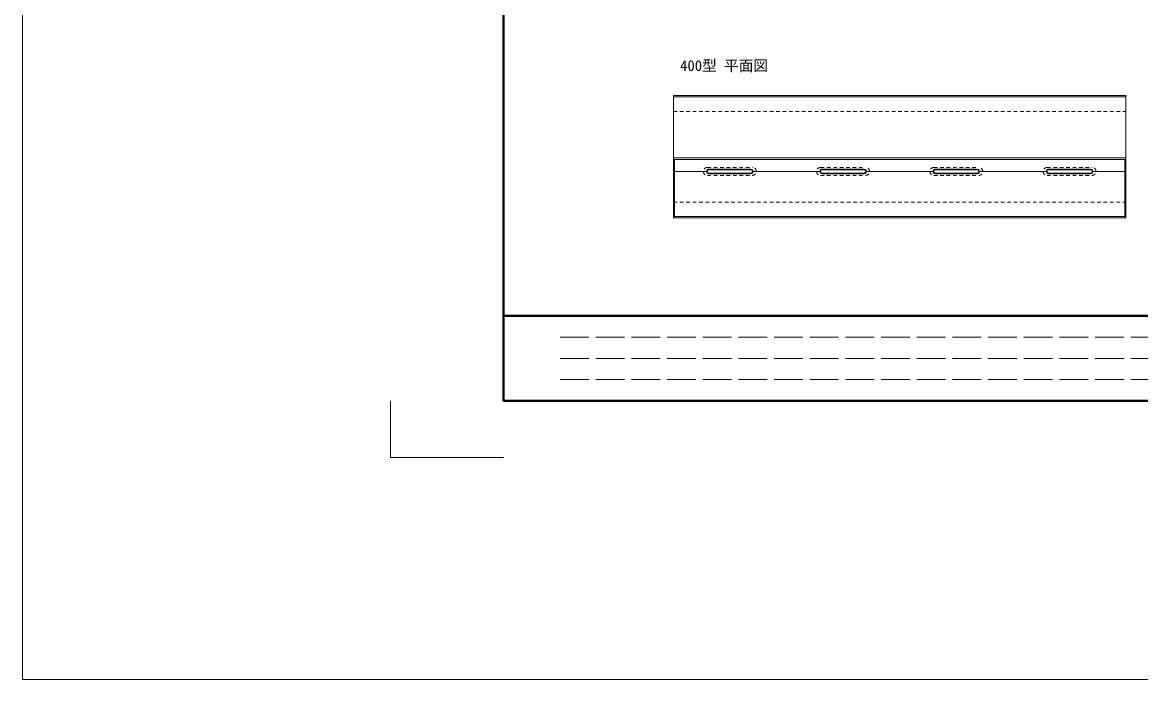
# Model space of a CAD drawing. Units: millimetres at full size; details may follow other scales. Extents: x -3301 to 90699, y 107523 to 139162.
# Drawn here: x -3301 to 1637, y 127269 to 130169 of the extents above; entities that cross this region are included whole.
import ezdxf
from ezdxf.enums import TextEntityAlignment as Align

# ---------------------------------------------------------------- set-up
doc = ezdxf.new("R2010")
doc.units = ezdxf.units.MM
doc.header["$LTSCALE"] = 21
doc.linetypes.add('DASHED', pattern=[7.5, 6, -1.5])
doc.linetypes.add('USER1', pattern=[1.35, 0.75, -0.6])
for name, color, linetype, lineweight in [('0_2', 7, 'USER1', 9), ('Defpoints_3', 7, 'Continuous', 13), ('図枠', 7, 'Continuous', 5), ('本体', 2, 'Continuous', 9), ('枠', 5, 'Continuous', 13)]:
    doc.layers.add(name, color=color, linetype=linetype, lineweight=lineweight)
doc.styles.add('ＭＳ ゴシック', font='')
doc.styles.get('ＭＳ ゴシック').set_extended_font_data('MS Gothic')

msp = doc.modelspace()

# ---------------------------------------------------------------- linework, layer by layer
at = {"layer": 'Defpoints_3'}
for p, q in [((-1675.79, 128499.01), (-1675.79, 128249.01)), ((-1675.79, 128249.01), (-1175.79, 128249.01))]:
    msp.add_line(p, q, dxfattribs=at)
at = {"layer": '図枠', "lineweight": 40}
for p, q in [((-1175.79, 128499.01), (-1175.79, 135424.01)), ((-1175.79, 128874.01), (8574.21, 128874.01)), ((-1175.79, 128499.01), (8574.21, 128499.01))]:
    msp.add_line(p, q, dxfattribs=at)
at = {"layer": '図枠', "linetype": 'DASHED', "lineweight": 9}
for p, q in [((2980.46, 128780.26), (-925.79, 128780.26)), ((2980.46, 128686.51), (-925.79, 128686.51)), ((2980.46, 128592.76), (-925.79, 128592.76))]:
    msp.add_line(p, q, dxfattribs=at)
at = {"layer": '本体', "lineweight": 20}
for p, q in [((-425.73, 129846.16), (1572.27, 129846.16)), ((-425.73, 129846.16), (-425.73, 129306.16)), ((1572.27, 129846.16), (1572.27, 129306.16)), ((-425.73, 129306.16), (1572.27, 129306.16))]:
    msp.add_line(p, q, dxfattribs=at)
at = {"layer": '本体', "color": 7, "lineweight": 5}
for p, q in [((-425.73, 129840.16), (1572.27, 129840.16)), ((-421.23, 129564.16), (-421.23, 129306.16)), ((1567.77, 129564.16), (1567.77, 129306.16)), ((-421.23, 129312.16), (1567.77, 129312.16))]:
    msp.add_line(p, q, dxfattribs=at)
at = {"layer": '本体', "color": 7, "linetype": 'USER1'}
for p, q in [((-425.73, 129776.16), (1572.27, 129776.16)), ((-425.73, 129376.16), (1572.27, 129376.16))]:
    msp.add_line(p, q, dxfattribs=at)
at = {"layer": '本体'}
for p, q in [((-425.73, 129571.16), (1572.27, 129571.16)), ((-425.73, 129564.16), (1572.27, 129564.16))]:
    msp.add_line(p, q, dxfattribs=at)
at = {"layer": '本体', "color": 7, "linetype": 'USER1', "lineweight": 5}
for p, q in [((-276.31, 129528.43), (-77.15, 129528.43)), ((223.69, 129528.43), (422.85, 129528.43)), ((723.68, 129528.43), (922.85, 129528.43)), ((1223.68, 129528.43), (1422.85, 129528.43)), ((-276.21, 129493.89), (-77.25, 129493.88)), ((223.79, 129493.89), (422.75, 129493.88)), ((723.79, 129493.89), (922.74, 129493.88)), ((1223.79, 129493.89), (1422.74, 129493.88))]:
    msp.add_line(p, q, dxfattribs=at)
at = {"layer": '本体', "color": 4, "lineweight": 5}
for p, q in [((-269.23, 129521.47), (-84.23, 129521.47)), ((230.77, 129521.47), (415.77, 129521.47)), ((730.77, 129521.47), (915.77, 129521.47)), ((1230.76, 129521.47), (1415.76, 129521.47)), ((-269.23, 129500.84), (-84.41, 129500.84)), ((230.77, 129500.84), (415.59, 129500.84)), ((730.77, 129500.84), (915.59, 129500.84)), ((1230.76, 129500.84), (1415.58, 129500.84))]:
    msp.add_line(p, q, dxfattribs=at)
at = {"layer": '本体', "lineweight": 5}
for p, q in [((-425.73, 129511.16), (-279.54, 129511.16)), ((-269.23, 129518.66), (-84.23, 129518.66)), ((-269.23, 129503.66), (-84.38, 129503.66)), ((-73.92, 129511.05), (220.45, 129511.16)), ((230.77, 129518.66), (415.77, 129518.66)), ((230.77, 129503.66), (415.62, 129503.66)), ((426.08, 129511.16), (720.45, 129511.16)), ((730.77, 129518.66), (915.77, 129518.66)), ((730.77, 129503.66), (915.61, 129503.66)), ((926.08, 129511.16), (1220.45, 129511.16)), ((1230.76, 129518.66), (1415.76, 129518.66)), ((1230.76, 129503.66), (1415.61, 129503.66)), ((1426.08, 129511.16), (1572.27, 129511.16))]:
    msp.add_line(p, q, dxfattribs=at)
at = {"layer": '本体', "color": 7, "linetype": 'USER1', "lineweight": 5}
for centre, start, end in [((-276.31, 129511.16), 90, 270.35101), ((-77.15, 129511.16), 269.64801, 89.99902), ((223.69, 129511.16), 90, 270.35101), ((422.85, 129511.16), 269.64801, 89.99902), ((723.68, 129511.16), 90, 270.35101), ((922.85, 129511.16), 269.64801, 89.99902), ((1223.68, 129511.16), 90, 270.35101), ((1422.85, 129511.16), 269.64801, 89.99902)]:
    msp.add_arc(centre, 17.27, start, end, dxfattribs=at)
at = {"layer": '本体', "color": 4, "lineweight": 5}
for centre, start, end in [((-269.23, 129511.16), 90, 270), ((-84.23, 129511.16), 268.99771, 89.99902), ((230.77, 129511.16), 90, 270), ((415.77, 129511.16), 268.99771, 89.99902), ((730.77, 129511.16), 90, 270), ((915.77, 129511.16), 268.99771, 89.99902), ((1230.76, 129511.16), 90, 270), ((1415.76, 129511.16), 268.99771, 89.99902)]:
    msp.add_arc(centre, 10.31, start, end, dxfattribs=at)
at = {"layer": '本体', "lineweight": 5}
for centre, start, end in [((-269.23, 129511.16), 90, 270), ((-84.23, 129511.16), 268.82457, 89.99902), ((230.77, 129511.16), 90, 270), ((415.77, 129511.16), 268.82457, 89.99902), ((730.77, 129511.16), 90, 270), ((915.77, 129511.16), 268.82457, 89.99902), ((1230.76, 129511.16), 90, 270), ((1415.76, 129511.16), 268.82457, 89.99902)]:
    msp.add_arc(centre, 7.5, start, end, dxfattribs=at)
at = {"layer": '枠'}
for q in [(-3300.79, 139161.89), (24699.21, 127269.03)]:
    msp.add_line((-3300.79, 127269.03), q, dxfattribs=at)

# ---------------------------------------------------------------- texts
at = {"layer": '0_2', "style": 'ＭＳ ゴシック'}
msp.add_text('400型 平面図', height=47.47, dxfattribs=at).set_placement((-396.34, 129939.94), align=Align.BOTTOM_LEFT)

doc.saveas('drawing.dxf')
